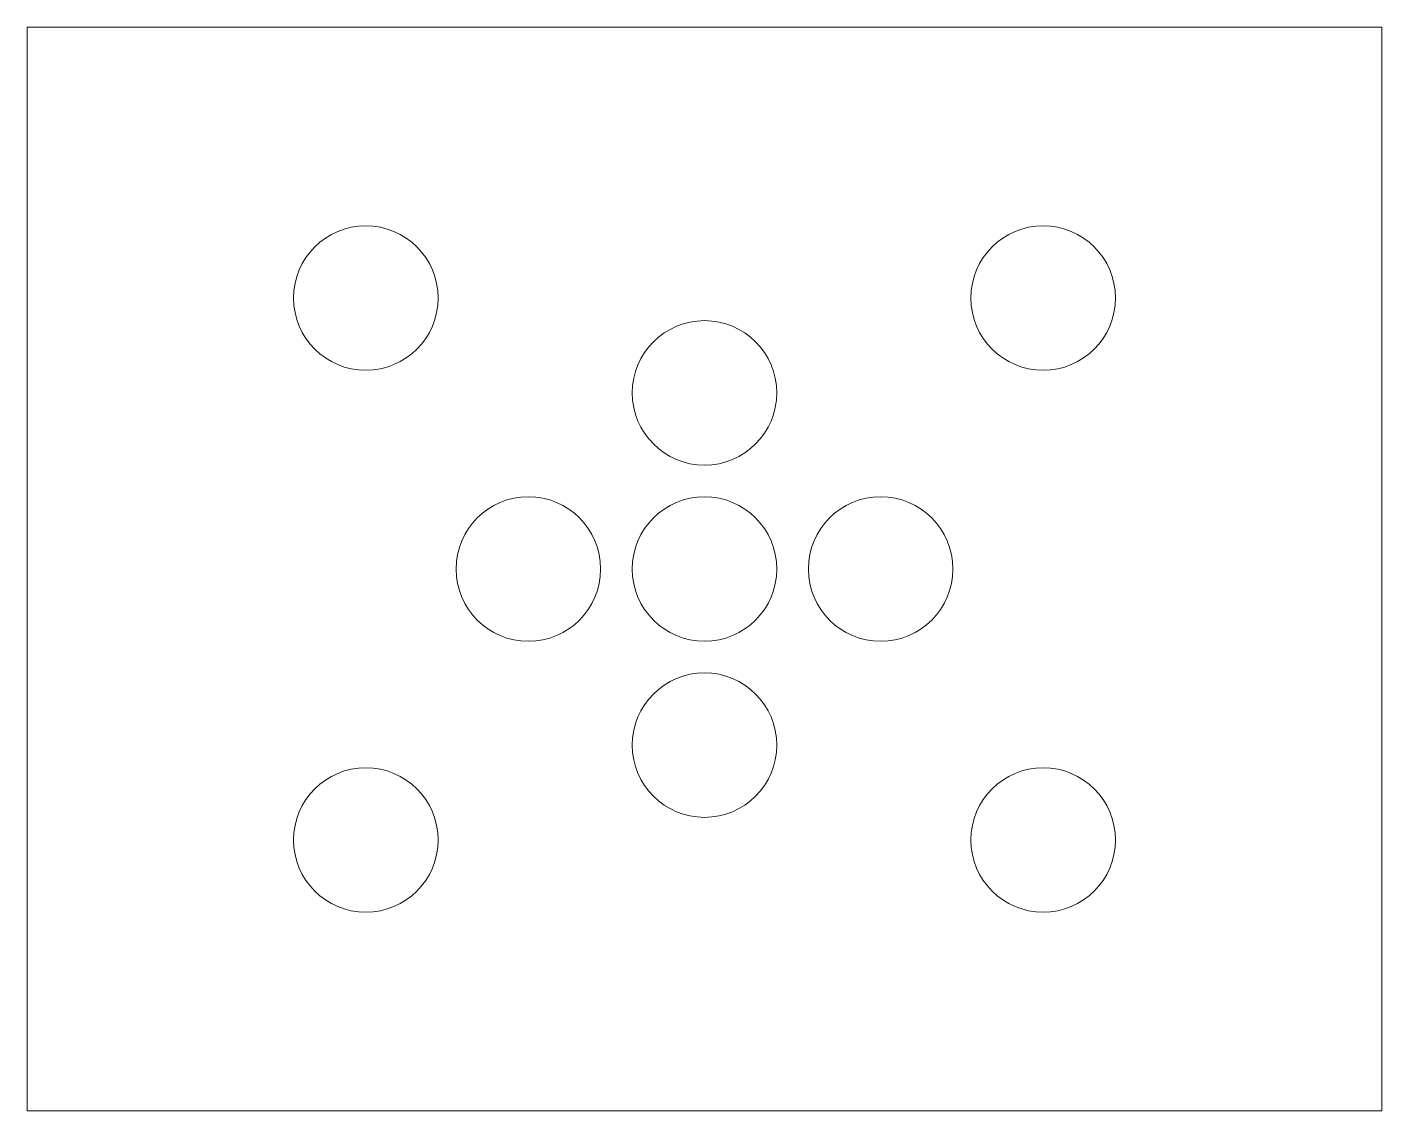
# Paper-space layout '_前视' of a CAD drawing. Header units: millimetres. Extents: x 0 to 30, y 0 to 24.
import ezdxf

# ---------------------------------------------------------------- set-up
doc = ezdxf.new("R2010")
doc.units = ezdxf.units.MM

psp = doc.layouts.new('_前视')

# ---------------------------------------------------------------- linework, layer by layer
at = {"color": 7, "linetype": 'Continuous', "lineweight": 15}
for p, q in [((30, 24), (0, 24)), ((0, 24), (0, 0)), ((30, 0), (30, 24)), ((0, 0), (30, 0))]:
    psp.add_line(p, q, dxfattribs=at)
for centre in [(7.5, 18), (22.5, 18), (15, 15.9), (11.1, 12), (15, 12), (18.9, 12), (15, 8.1), (7.5, 6), (22.5, 6)]:
    psp.add_circle(centre, 1.6, dxfattribs=at)

doc.saveas('drawing.dxf')
